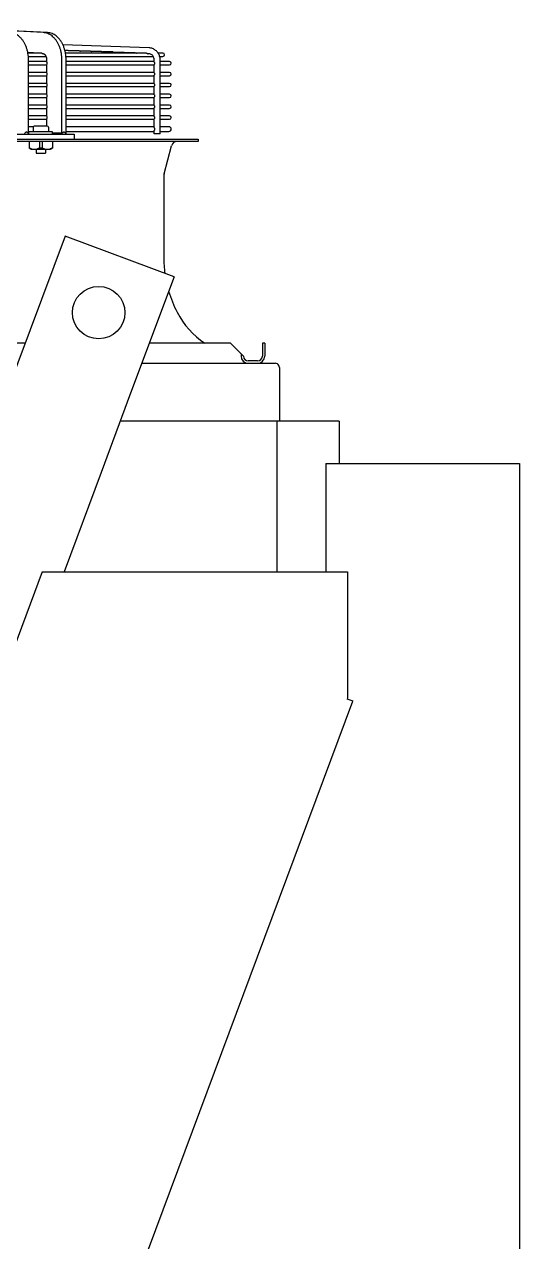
# Model space of a CAD drawing. Header units: millimetres. Extents: x 16200 to 32328, y 19251 to 29476.
# Drawn here: x 16848.16 to 16864.69, y 19567.24 to 19607.85 of the extents above; entities that cross this region are included whole.
import ezdxf

# ---------------------------------------------------------------- set-up
doc = ezdxf.new("R2010")
doc.units = ezdxf.units.MM
doc.header["$LTSCALE"] = 5
doc.layers.add('UNIT', color=6, linetype='Continuous')

msp = doc.modelspace()

# ---------------------------------------------------------------- linework, layer by layer
at = {"layer": 'UNIT'}
for p, q in [((16848.7983, 19607.5739), (16843.2235, 19607.8485)), ((16848.9375, 19607.5739), (16843.3626, 19607.8485)), ((16852.3256, 19607.0623), (16849.4504, 19607.1663)), ((16848.4599, 19606.9004), (16848.2816, 19606.9004)), ((16848.7342, 19606.8869), (16848.284, 19606.8869)), ((16848.2983, 19606.7767), (16848.8926, 19606.7767)), ((16848.3029, 19604.1995), (16848.3029, 19606.6689)), ((16848.7808, 19606.8657), (16848.7645, 19606.8665)), ((16848.9153, 19606.5921), (16848.9153, 19606.6689)), ((16849.4164, 19604.1961), (16849.4164, 19606.6689)), ((16849.6205, 19606.9814), (16849.5163, 19606.9814)), ((16852.2399, 19606.8869), (16849.5368, 19606.8869)), ((16849.5511, 19606.7767), (16852.4683, 19606.7767)), ((16849.5556, 19604.1995), (16849.5556, 19606.6689)), ((16849.9947, 19606.9679), (16849.6613, 19606.9679)), ((16850.3689, 19606.9544), (16850.0355, 19606.9544)), ((16850.7431, 19606.9409), (16850.4097, 19606.9409)), ((16851.1173, 19606.9274), (16850.7838, 19606.9274)), ((16851.4915, 19606.9139), (16851.158, 19606.9139)), ((16851.8657, 19606.9004), (16851.5322, 19606.9004)), ((16852.3185, 19606.8656), (16852.2962, 19606.8664)), ((16852.4989, 19606.589), (16852.4989, 19606.6689)), ((16852.79, 19606.8869), (16852.6315, 19606.8869)), ((16852.681, 19606.7767), (16852.79, 19606.7767)), ((16852.6957, 19604.1995), (16852.6957, 19606.6689)), ((16848.9153, 19606.605), (16848.3029, 19606.605)), ((16848.3029, 19606.4948), (16848.9153, 19606.4948)), ((16848.9153, 19606.2299), (16848.9153, 19606.5077)), ((16852.4989, 19606.605), (16849.5556, 19606.605)), ((16849.5556, 19606.4948), (16852.4989, 19606.4948)), ((16852.4989, 19606.2268), (16852.4989, 19606.5107)), ((16853.0105, 19606.605), (16852.6957, 19606.605)), ((16852.6957, 19606.4948), (16853.0105, 19606.4948)), ((16848.9153, 19606.2428), (16848.3029, 19606.2428)), ((16848.3029, 19606.1326), (16848.9153, 19606.1326)), ((16848.9153, 19605.8806), (16848.3029, 19605.8806)), ((16848.9153, 19605.8677), (16848.9153, 19606.1455)), ((16852.4989, 19606.2428), (16849.5556, 19606.2428)), ((16849.5556, 19606.1326), (16852.4989, 19606.1326)), ((16852.4989, 19605.8806), (16849.5556, 19605.8806)), ((16852.4989, 19605.8646), (16852.4989, 19606.1485)), ((16853.0105, 19606.2428), (16852.6957, 19606.2428)), ((16852.6957, 19606.1326), (16853.0105, 19606.1326)), ((16853.0105, 19605.8806), (16852.6957, 19605.8806)), ((16848.3029, 19605.7704), (16848.9153, 19605.7704)), ((16848.9153, 19605.5184), (16848.3029, 19605.5184)), ((16848.9153, 19605.5055), (16848.9153, 19605.7832)), ((16849.5556, 19605.7704), (16852.4989, 19605.7704)), ((16852.4989, 19605.5184), (16849.5556, 19605.5184)), ((16852.4989, 19605.5024), (16852.4989, 19605.7863)), ((16852.6957, 19605.7704), (16853.0105, 19605.7704)), ((16853.0105, 19605.5184), (16852.6957, 19605.5184)), ((16848.3029, 19605.4081), (16848.9153, 19605.4081)), ((16848.9153, 19605.1562), (16848.3029, 19605.1562)), ((16848.3029, 19605.0459), (16848.9153, 19605.0459)), ((16848.9153, 19605.1433), (16848.9153, 19605.421)), ((16848.9153, 19604.7811), (16848.9153, 19605.0588)), ((16849.5556, 19605.4081), (16852.4989, 19605.4081)), ((16852.4989, 19605.1562), (16849.5556, 19605.1562)), ((16849.5556, 19605.0459), (16852.4989, 19605.0459)), ((16852.4989, 19605.1402), (16852.4989, 19605.4241)), ((16852.4989, 19604.778), (16852.4989, 19605.0619)), ((16852.6957, 19605.4081), (16853.0105, 19605.4081)), ((16853.0105, 19605.1562), (16852.6957, 19605.1562)), ((16852.6957, 19605.0459), (16853.0105, 19605.0459)), ((16848.9153, 19604.794), (16848.3029, 19604.794)), ((16848.3029, 19604.6837), (16848.9153, 19604.6837)), ((16848.9153, 19604.4554), (16848.9153, 19604.6966)), ((16852.4989, 19604.794), (16849.5556, 19604.794)), ((16849.5556, 19604.6837), (16852.4989, 19604.6837)), ((16852.4989, 19604.4023), (16852.4989, 19604.6997)), ((16853.0105, 19604.794), (16852.6957, 19604.794)), ((16852.6957, 19604.6837), (16853.0105, 19604.6837)), ((16848.4593, 19604.4318), (16848.3029, 19604.4318)), ((16848.3029, 19604.2782), (16848.456, 19604.2782)), ((16849.1056, 19604.2585), (16848.3182, 19604.2585)), ((16848.3182, 19604.1842), (16848.3182, 19604.2585)), ((16848.456, 19604.416), (16848.456, 19604.2585)), ((16848.9285, 19604.4554), (16848.4954, 19604.4554)), ((16848.9678, 19604.416), (16848.9678, 19604.2585)), ((16849.1056, 19604.1798), (16849.1056, 19604.2585)), ((16852.4989, 19604.4318), (16849.5556, 19604.4318)), ((16849.5556, 19604.2782), (16852.4989, 19604.2782)), ((16852.4989, 19604.1995), (16852.4989, 19604.3077)), ((16852.9888, 19604.4318), (16852.6957, 19604.4318)), ((16852.6957, 19604.2782), (16852.9888, 19604.2782)), ((16820.2191, 19604.0223), (16853.9593, 19604.0223)), ((16853.9593, 19603.9436), (16820.2191, 19603.9436)), ((16847.5984, 19604.1798), (16849.8255, 19604.1798)), ((16848.3222, 19603.9436), (16848.3222, 19603.7214)), ((16848.6702, 19603.9436), (16848.6702, 19603.7214)), ((16848.7537, 19603.9436), (16848.7537, 19603.7214)), ((16849.1017, 19603.9436), (16849.1017, 19603.7214)), ((16849.3747, 19604.2126), (16849.1056, 19604.2126)), ((16849.8255, 19604.1798), (16849.8255, 19604.0223)), ((16852.6957, 19604.1995), (16852.4989, 19604.1995)), ((16853.9593, 19604.0223), (16853.9593, 19603.9436)), ((16848.3852, 19603.6837), (16848.3222, 19603.7201)), ((16848.3852, 19603.6837), (16849.0387, 19603.6837)), ((16848.5545, 19603.6837), (16848.5545, 19603.5499)), ((16848.5545, 19603.5499), (16848.8694, 19603.5499)), ((16848.8694, 19603.6837), (16848.8694, 19603.5499)), ((16849.0387, 19603.6837), (16849.1017, 19603.7201)), ((16852.8242, 19602.8558), (16853.0753, 19603.7974)), ((16852.8176, 19602.8051), (16852.8176, 19600.0641)), ((16849.5272, 19600.782), (16847.5738, 19595.5434)), ((16853.158, 19599.4282), (16849.5272, 19600.782)), ((16853.158, 19599.4282), (16851.7094, 19595.5434)), ((16848.1957, 19597.2113), (16819.5989, 19597.2113)), ((16855.042, 19597.2113), (16852.3313, 19597.2113)), ((16855.042, 19597.2113), (16855.4751, 19596.7782)), ((16856.1837, 19597.2113), (16856.105, 19597.2113)), ((16856.105, 19597.2113), (16856.105, 19596.7782)), ((16856.1837, 19597.2113), (16856.1837, 19596.7782)), ((16852.0818, 19596.542), (16856.5331, 19596.542)), ((16855.3963, 19596.857), (16855.3963, 19596.7782)), ((16855.9475, 19596.6207), (16855.6325, 19596.6207)), ((16856.6729, 19596.4022), (16856.6729, 19594.6129)), ((16851.7094, 19595.5434), (16850.7246, 19592.9024)), ((16858.673, 19594.6129), (16851.3624, 19594.6129)), ((16856.5948, 19589.5839), (16856.5948, 19594.6129)), ((16858.673, 19594.6129), (16858.673, 19593.1954)), ((16850.7246, 19592.9024), (16849.4871, 19589.5837)), ((16858.2226, 19593.1954), (16858.2226, 19589.5839)), ((16858.2226, 19593.1954), (16864.6913, 19593.1954)), ((16864.6913, 19593.1954), (16864.6913, 19518.8224)), ((16848.7605, 19589.5837), (16823.0599, 19520.6559)), ((16848.7605, 19589.5837), (16858.9505, 19589.5839)), ((16858.9505, 19589.5839), (16858.9506, 19585.3743)), ((16834.6638, 19519.6655), (16859.1255, 19585.2707)), ((16858.9506, 19585.3743), (16858.938, 19585.3406)), ((16858.938, 19585.3406), (16858.9391, 19585.3402)), ((16859.1381, 19585.266), (16858.9391, 19585.3402))]:
    msp.add_line(p, q, dxfattribs=at)
msp.add_circle((16850.6438, 19598.2311), 0.875, dxfattribs=at)
for centre, radius, start, end in [((16852.79, 19606.8318), 0.0551, 270, 90), ((16853.0105, 19606.5499), 0.0551, 270, 90), ((16853.0105, 19606.1877), 0.0551, 270, 90), ((16853.0105, 19605.8255), 0.0551, 270, 90), ((16853.0105, 19605.4633), 0.0551, 270, 90), ((16853.0105, 19605.1011), 0.0551, 270, 90), ((16853.0105, 19604.7389), 0.0551, 270, 90), ((16848.4954, 19604.416), 0.0394, 90, 180), ((16848.9285, 19604.416), 0.0394, 0, 90), ((16852.9888, 19604.355), 0.0768, 270, 90), ((16853.2655, 19603.7467), 0.1969, 90, 165.06858), ((16853.0144, 19602.8051), 0.1969, 165.06858, 180), ((16856.7546, 19600.0641), 3.937, 180, 187.61931), ((16856.7546, 19600.0641), 3.937, 196.4656, 207.50184), ((16855.7768, 19599.5551), 2.8346, 207.50184, 235.77552), ((16855.6325, 19596.7782), 0.2362, 180, 270), ((16855.6325, 19596.7782), 0.1575, 180, 270), ((16855.9475, 19596.7782), 0.1575, 270, 0), ((16855.9475, 19596.7782), 0.2362, 270, 0)]:
    msp.add_arc(centre, radius, start, end, dxfattribs=at)
for centre, ratio, start_param, end_param in [((16848.4599, 19606.8453), 0.7080429, 2.4266911, 3.1416001), ((16848.7342, 19606.8318), 0.7079972, 2.2505647, 3.1415995), ((16848.8903, 19606.5499), 0.7079678, 1.5708033, 2.4433758), ((16848.8903, 19606.5499), 0.7079678, 0.6982169, 1.5707894), ((16848.8903, 19606.1877), 0.7079678, 1.5708033, 2.4433758), ((16848.8903, 19606.1877), 0.7079678, 0.6982169, 1.5707894), ((16848.8903, 19605.8255), 0.7079678, 1.5708033, 2.4433758), ((16848.8903, 19605.8255), 0.7079678, 0.6982169, 1.5707894), ((16848.8903, 19605.4633), 0.7079678, 1.5708033, 2.4433758), ((16848.8903, 19605.4633), 0.7079678, 0.6982169, 1.5707894), ((16848.8903, 19605.1011), 0.7079678, 1.5708033, 2.4433758), ((16848.8903, 19605.1011), 0.7079678, 0.6982169, 1.5707894), ((16848.8903, 19604.7389), 0.7079678, 1.5708033, 2.4433758), ((16848.8903, 19604.7389), 0.7079678, 0.6982169, 1.5707894)]:
    msp.add_ellipse(centre, major_axis=(0, -0.0551), ratio=ratio, start_param=start_param, end_param=end_param, dxfattribs=at)
for points, knots in [([(16848.3029, 19606.6689), (16848.3029, 19606.7044), (16848.3014, 19606.7403), (16848.2984, 19606.7757), (16848.2954, 19606.8112), (16848.291, 19606.8461), (16848.2851, 19606.8808), (16848.2792, 19606.9154), (16848.2718, 19606.9498), (16848.263, 19606.9833), (16848.2543, 19607.0167), (16848.2442, 19607.0493), (16848.2327, 19607.081), (16848.2212, 19607.1128), (16848.2083, 19607.1438), (16848.1943, 19607.1734), (16848.1802, 19607.203), (16848.165, 19607.2313), (16848.1486, 19607.2583), (16848.1322, 19607.2854), (16848.1145, 19607.3112), (16848.0959, 19607.3354), (16848.0774, 19607.3595), (16848.0579, 19607.382), (16848.0375, 19607.4029), (16848.017, 19607.4237), (16847.9956, 19607.443), (16847.9736, 19607.4603), (16847.9515, 19607.4777), (16847.9289, 19607.4931), (16847.9055, 19607.5066), (16847.8822, 19607.5201), (16847.8582, 19607.5318), (16847.8339, 19607.5413), (16847.8096, 19607.5509), (16847.7851, 19607.5583), (16847.7601, 19607.5638), (16847.7352, 19607.5692), (16847.7099, 19607.5726), (16847.6847, 19607.5738)], [0, 0, 0, 0, 0.076921, 0.076921, 0.076921, 0.1538421, 0.1538421, 0.1538421, 0.2307631, 0.2307631, 0.2307631, 0.3076842, 0.3076842, 0.3076842, 0.3846052, 0.3846052, 0.3846052, 0.4615263, 0.4615263, 0.4615263, 0.5384473, 0.5384473, 0.5384473, 0.6153684, 0.6153684, 0.6153684, 0.6922894, 0.6922894, 0.6922894, 0.7692105, 0.7692105, 0.7692105, 0.8461315, 0.8461315, 0.8461315, 0.9230526, 0.9230526, 0.9230526, 1, 1, 1, 1]), ([(16849.4164, 19606.6689), (16849.4164, 19606.7044), (16849.4149, 19606.7403), (16849.412, 19606.7757), (16849.409, 19606.8112), (16849.4046, 19606.8461), (16849.3987, 19606.8808), (16849.3927, 19606.9154), (16849.3853, 19606.9498), (16849.3766, 19606.9833), (16849.3678, 19607.0167), (16849.3577, 19607.0493), (16849.3462, 19607.081), (16849.3348, 19607.1128), (16849.3219, 19607.1438), (16849.3078, 19607.1734), (16849.2938, 19607.203), (16849.2786, 19607.2313), (16849.2621, 19607.2583), (16849.2457, 19607.2854), (16849.2281, 19607.3112), (16849.2095, 19607.3354), (16849.1909, 19607.3595), (16849.1715, 19607.382), (16849.151, 19607.4029), (16849.1306, 19607.4237), (16849.1091, 19607.443), (16849.0871, 19607.4603), (16849.0651, 19607.4777), (16849.0424, 19607.4931), (16849.0191, 19607.5066), (16848.9958, 19607.5201), (16848.9717, 19607.5318), (16848.9474, 19607.5413), (16848.9231, 19607.5509), (16848.8986, 19607.5583), (16848.8737, 19607.5638), (16848.8487, 19607.5692), (16848.8234, 19607.5726), (16848.7983, 19607.5738)], [0, 0, 0, 0, 0.076921, 0.076921, 0.076921, 0.1538421, 0.1538421, 0.1538421, 0.2307631, 0.2307631, 0.2307631, 0.3076842, 0.3076842, 0.3076842, 0.3846052, 0.3846052, 0.3846052, 0.4615263, 0.4615263, 0.4615263, 0.5384473, 0.5384473, 0.5384473, 0.6153684, 0.6153684, 0.6153684, 0.6922894, 0.6922894, 0.6922894, 0.7692105, 0.7692105, 0.7692105, 0.8461315, 0.8461315, 0.8461315, 0.9230526, 0.9230526, 0.9230526, 1, 1, 1, 1]), ([(16849.5556, 19606.6689), (16849.5556, 19606.7044), (16849.5541, 19606.7403), (16849.5512, 19606.7757), (16849.5482, 19606.8112), (16849.5438, 19606.8461), (16849.5378, 19606.8808), (16849.5319, 19606.9154), (16849.5245, 19606.9498), (16849.5158, 19606.9833), (16849.507, 19607.0167), (16849.4969, 19607.0493), (16849.4854, 19607.081), (16849.4739, 19607.1128), (16849.4611, 19607.1438), (16849.447, 19607.1734), (16849.433, 19607.203), (16849.4178, 19607.2313), (16849.4013, 19607.2583), (16849.3849, 19607.2854), (16849.3673, 19607.3112), (16849.3487, 19607.3354), (16849.3301, 19607.3595), (16849.3107, 19607.382), (16849.2902, 19607.4029), (16849.2698, 19607.4237), (16849.2483, 19607.443), (16849.2263, 19607.4603), (16849.2043, 19607.4777), (16849.1816, 19607.4931), (16849.1583, 19607.5066), (16849.1349, 19607.5201), (16849.1109, 19607.5318), (16849.0866, 19607.5413), (16849.0623, 19607.5509), (16849.0378, 19607.5583), (16849.0129, 19607.5638), (16848.9879, 19607.5692), (16848.9626, 19607.5726), (16848.9375, 19607.5738)], [0, 0, 0, 0, 0.076921, 0.076921, 0.076921, 0.1538421, 0.1538421, 0.1538421, 0.2307631, 0.2307631, 0.2307631, 0.3076842, 0.3076842, 0.3076842, 0.3846052, 0.3846052, 0.3846052, 0.4615263, 0.4615263, 0.4615263, 0.5384473, 0.5384473, 0.5384473, 0.6153684, 0.6153684, 0.6153684, 0.6922894, 0.6922894, 0.6922894, 0.7692105, 0.7692105, 0.7692105, 0.8461315, 0.8461315, 0.8461315, 0.9230526, 0.9230526, 0.9230526, 1, 1, 1, 1]), ([(16848.9153, 19606.6689), (16848.9153, 19606.6766), (16848.915, 19606.6844), (16848.9144, 19606.692), (16848.9137, 19606.6997), (16848.9128, 19606.7074), (16848.9115, 19606.7149), (16848.9102, 19606.7224), (16848.9086, 19606.7299), (16848.9067, 19606.7371), (16848.9048, 19606.7444), (16848.9026, 19606.7515), (16848.9001, 19606.7584), (16848.8976, 19606.7653), (16848.8948, 19606.772), (16848.8918, 19606.7784), (16848.8887, 19606.7849), (16848.8854, 19606.7911), (16848.8818, 19606.797), (16848.8782, 19606.8028), (16848.8744, 19606.8084), (16848.8704, 19606.8137), (16848.8663, 19606.8189), (16848.8621, 19606.8238), (16848.8576, 19606.8284), (16848.8532, 19606.8329), (16848.8485, 19606.8371), (16848.8437, 19606.8409), (16848.839, 19606.8446), (16848.834, 19606.848), (16848.8289, 19606.851), (16848.8238, 19606.8539), (16848.8186, 19606.8564), (16848.8133, 19606.8585), (16848.808, 19606.8606), (16848.8027, 19606.8622), (16848.7972, 19606.8634), (16848.7918, 19606.8646), (16848.7863, 19606.8653), (16848.7808, 19606.8656)], [0, 0, 0, 0, 0.076921, 0.076921, 0.076921, 0.153842, 0.153842, 0.153842, 0.230763, 0.230763, 0.230763, 0.307684, 0.307684, 0.307684, 0.384605, 0.384605, 0.384605, 0.461526, 0.461526, 0.461526, 0.538447, 0.538447, 0.538447, 0.615368, 0.615368, 0.615368, 0.692289, 0.692289, 0.692289, 0.7692101, 0.7692101, 0.7692101, 0.8461311, 0.8461311, 0.8461311, 0.9230521, 0.9230521, 0.9230521, 1, 1, 1, 1]), ([(16849.6205, 19606.9814), (16849.6206, 19606.9814), (16849.6208, 19606.9814), (16849.6209, 19606.9814), (16849.6219, 19606.9814), (16849.6228, 19606.9814), (16849.6238, 19606.9813), (16849.6248, 19606.9812), (16849.6258, 19606.9811), (16849.6268, 19606.981), (16849.6277, 19606.9809), (16849.6287, 19606.9808), (16849.6297, 19606.9806), (16849.6307, 19606.9804), (16849.6317, 19606.9802), (16849.6327, 19606.98), (16849.6337, 19606.9798), (16849.6348, 19606.9795), (16849.6358, 19606.9793), (16849.6368, 19606.979), (16849.6378, 19606.9787), (16849.6388, 19606.9784), (16849.6398, 19606.9781), (16849.6408, 19606.9777), (16849.6418, 19606.9774), (16849.6428, 19606.977), (16849.6438, 19606.9766), (16849.6448, 19606.9762), (16849.6458, 19606.9758), (16849.6468, 19606.9754), (16849.6478, 19606.975), (16849.6487, 19606.9745), (16849.6497, 19606.9741), (16849.6507, 19606.9736), (16849.6517, 19606.9731), (16849.6526, 19606.9726), (16849.6536, 19606.9721), (16849.6545, 19606.9716), (16849.6555, 19606.9711), (16849.6564, 19606.9706), (16849.6574, 19606.9701), (16849.6583, 19606.9696), (16849.6592, 19606.9691), (16849.6599, 19606.9687), (16849.6606, 19606.9683), (16849.6613, 19606.9679)], [0.48439597, 0.48439597, 0.48439597, 0.48439597, 0.48780488, 0.48780488, 0.48780488, 0.51219512, 0.51219512, 0.51219512, 0.53658537, 0.53658537, 0.53658537, 0.56097561, 0.56097561, 0.56097561, 0.58536585, 0.58536585, 0.58536585, 0.6097561, 0.6097561, 0.6097561, 0.63414634, 0.63414634, 0.63414634, 0.65853659, 0.65853659, 0.65853659, 0.68292683, 0.68292683, 0.68292683, 0.70731707, 0.70731707, 0.70731707, 0.73170732, 0.73170732, 0.73170732, 0.75609756, 0.75609756, 0.75609756, 0.7804878, 0.7804878, 0.7804878, 0.80487805, 0.80487805, 0.80487805, 0.82380204, 0.82380204, 0.82380204, 0.82380204]), ([(16849.9947, 19606.9679), (16849.9948, 19606.9679), (16849.995, 19606.9679), (16849.9951, 19606.9679), (16849.9961, 19606.9679), (16849.997, 19606.9679), (16849.998, 19606.9678), (16849.999, 19606.9677), (16850, 19606.9677), (16850.001, 19606.9675), (16850.0019, 19606.9674), (16850.0029, 19606.9673), (16850.0039, 19606.9671), (16850.0049, 19606.9669), (16850.0059, 19606.9667), (16850.0069, 19606.9665), (16850.008, 19606.9663), (16850.009, 19606.966), (16850.01, 19606.9658), (16850.011, 19606.9655), (16850.012, 19606.9652), (16850.013, 19606.9649), (16850.014, 19606.9646), (16850.015, 19606.9642), (16850.016, 19606.9639), (16850.017, 19606.9635), (16850.018, 19606.9631), (16850.019, 19606.9627), (16850.02, 19606.9623), (16850.021, 19606.9619), (16850.022, 19606.9614), (16850.023, 19606.961), (16850.0239, 19606.9605), (16850.0249, 19606.9601), (16850.0259, 19606.9596), (16850.0268, 19606.9591), (16850.0278, 19606.9586), (16850.0288, 19606.9581), (16850.0297, 19606.9576), (16850.0306, 19606.9571), (16850.0316, 19606.9566), (16850.0325, 19606.9561), (16850.0334, 19606.9556), (16850.0341, 19606.9552), (16850.0348, 19606.9548), (16850.0355, 19606.9544)], [0.48440995, 0.48440995, 0.48440995, 0.48440995, 0.48780488, 0.48780488, 0.48780488, 0.51219512, 0.51219512, 0.51219512, 0.53658537, 0.53658537, 0.53658537, 0.56097561, 0.56097561, 0.56097561, 0.58536585, 0.58536585, 0.58536585, 0.6097561, 0.6097561, 0.6097561, 0.63414634, 0.63414634, 0.63414634, 0.65853659, 0.65853659, 0.65853659, 0.68292683, 0.68292683, 0.68292683, 0.70731707, 0.70731707, 0.70731707, 0.73170732, 0.73170732, 0.73170732, 0.75609756, 0.75609756, 0.75609756, 0.7804878, 0.7804878, 0.7804878, 0.80487805, 0.80487805, 0.80487805, 0.82345363, 0.82345363, 0.82345363, 0.82345363]), ([(16850.3689, 19606.9544), (16850.369, 19606.9544), (16850.3692, 19606.9544), (16850.3693, 19606.9544), (16850.3703, 19606.9544), (16850.3712, 19606.9544), (16850.3722, 19606.9543), (16850.3732, 19606.9542), (16850.3742, 19606.9542), (16850.3752, 19606.954), (16850.3761, 19606.9539), (16850.3771, 19606.9538), (16850.3781, 19606.9536), (16850.3791, 19606.9534), (16850.3801, 19606.9532), (16850.3811, 19606.953), (16850.3822, 19606.9528), (16850.3832, 19606.9526), (16850.3842, 19606.9523), (16850.3852, 19606.952), (16850.3862, 19606.9517), (16850.3872, 19606.9514), (16850.3882, 19606.9511), (16850.3892, 19606.9507), (16850.3902, 19606.9504), (16850.3912, 19606.95), (16850.3922, 19606.9496), (16850.3932, 19606.9492), (16850.3942, 19606.9488), (16850.3952, 19606.9484), (16850.3962, 19606.9479), (16850.3972, 19606.9475), (16850.3981, 19606.947), (16850.3991, 19606.9466), (16850.4001, 19606.9461), (16850.4011, 19606.9456), (16850.402, 19606.9451), (16850.403, 19606.9446), (16850.4039, 19606.9441), (16850.4049, 19606.9436), (16850.4058, 19606.9431), (16850.4067, 19606.9426), (16850.4076, 19606.9421), (16850.4083, 19606.9417), (16850.409, 19606.9413), (16850.4097, 19606.9409)], [0.48442393, 0.48442393, 0.48442393, 0.48442393, 0.48780488, 0.48780488, 0.48780488, 0.51219512, 0.51219512, 0.51219512, 0.53658537, 0.53658537, 0.53658537, 0.56097561, 0.56097561, 0.56097561, 0.58536585, 0.58536585, 0.58536585, 0.6097561, 0.6097561, 0.6097561, 0.63414634, 0.63414634, 0.63414634, 0.65853659, 0.65853659, 0.65853659, 0.68292683, 0.68292683, 0.68292683, 0.70731707, 0.70731707, 0.70731707, 0.73170732, 0.73170732, 0.73170732, 0.75609756, 0.75609756, 0.75609756, 0.7804878, 0.7804878, 0.7804878, 0.80487805, 0.80487805, 0.80487805, 0.82310602, 0.82310602, 0.82310602, 0.82310602]), ([(16850.7431, 19606.9409), (16850.7432, 19606.9409), (16850.7434, 19606.9409), (16850.7435, 19606.9409), (16850.7444, 19606.9409), (16850.7454, 19606.9409), (16850.7464, 19606.9408), (16850.7474, 19606.9407), (16850.7484, 19606.9407), (16850.7493, 19606.9405), (16850.7503, 19606.9404), (16850.7513, 19606.9403), (16850.7523, 19606.9401), (16850.7533, 19606.9399), (16850.7543, 19606.9397), (16850.7554, 19606.9395), (16850.7564, 19606.9393), (16850.7574, 19606.9391), (16850.7584, 19606.9388), (16850.7594, 19606.9385), (16850.7604, 19606.9382), (16850.7614, 19606.9379), (16850.7624, 19606.9376), (16850.7634, 19606.9372), (16850.7644, 19606.9369), (16850.7654, 19606.9365), (16850.7664, 19606.9361), (16850.7674, 19606.9357), (16850.7684, 19606.9353), (16850.7694, 19606.9349), (16850.7704, 19606.9344), (16850.7714, 19606.934), (16850.7724, 19606.9335), (16850.7733, 19606.9331), (16850.7743, 19606.9326), (16850.7753, 19606.9321), (16850.7762, 19606.9316), (16850.7772, 19606.9311), (16850.7781, 19606.9306), (16850.7791, 19606.9301), (16850.78, 19606.9296), (16850.7809, 19606.9291), (16850.7819, 19606.9286), (16850.7825, 19606.9282), (16850.7832, 19606.9278), (16850.7838, 19606.9274)], [0.48443789, 0.48443789, 0.48443789, 0.48443789, 0.48780488, 0.48780488, 0.48780488, 0.51219512, 0.51219512, 0.51219512, 0.53658537, 0.53658537, 0.53658537, 0.56097561, 0.56097561, 0.56097561, 0.58536585, 0.58536585, 0.58536585, 0.6097561, 0.6097561, 0.6097561, 0.63414634, 0.63414634, 0.63414634, 0.65853659, 0.65853659, 0.65853659, 0.68292683, 0.68292683, 0.68292683, 0.70731707, 0.70731707, 0.70731707, 0.73170732, 0.73170732, 0.73170732, 0.75609756, 0.75609756, 0.75609756, 0.7804878, 0.7804878, 0.7804878, 0.80487805, 0.80487805, 0.80487805, 0.82275922, 0.82275922, 0.82275922, 0.82275922]), ([(16851.1173, 19606.9274), (16851.1174, 19606.9274), (16851.1175, 19606.9274), (16851.1177, 19606.9274), (16851.1186, 19606.9274), (16851.1196, 19606.9274), (16851.1206, 19606.9273), (16851.1216, 19606.9273), (16851.1226, 19606.9272), (16851.1235, 19606.927), (16851.1245, 19606.9269), (16851.1255, 19606.9268), (16851.1265, 19606.9266), (16851.1275, 19606.9264), (16851.1285, 19606.9262), (16851.1296, 19606.926), (16851.1306, 19606.9258), (16851.1316, 19606.9256), (16851.1326, 19606.9253), (16851.1336, 19606.925), (16851.1346, 19606.9247), (16851.1356, 19606.9244), (16851.1366, 19606.9241), (16851.1376, 19606.9237), (16851.1386, 19606.9234), (16851.1396, 19606.923), (16851.1406, 19606.9226), (16851.1416, 19606.9222), (16851.1426, 19606.9218), (16851.1436, 19606.9214), (16851.1446, 19606.9209), (16851.1456, 19606.9205), (16851.1466, 19606.92), (16851.1475, 19606.9196), (16851.1485, 19606.9191), (16851.1495, 19606.9186), (16851.1504, 19606.9181), (16851.1514, 19606.9176), (16851.1523, 19606.9171), (16851.1533, 19606.9166), (16851.1542, 19606.9161), (16851.1552, 19606.9156), (16851.1561, 19606.915), (16851.1567, 19606.9147), (16851.1574, 19606.9143), (16851.158, 19606.9139)], [0.48445184, 0.48445184, 0.48445184, 0.48445184, 0.48780488, 0.48780488, 0.48780488, 0.51219512, 0.51219512, 0.51219512, 0.53658537, 0.53658537, 0.53658537, 0.56097561, 0.56097561, 0.56097561, 0.58536585, 0.58536585, 0.58536585, 0.6097561, 0.6097561, 0.6097561, 0.63414634, 0.63414634, 0.63414634, 0.65853659, 0.65853659, 0.65853659, 0.68292683, 0.68292683, 0.68292683, 0.70731707, 0.70731707, 0.70731707, 0.73170732, 0.73170732, 0.73170732, 0.75609756, 0.75609756, 0.75609756, 0.7804878, 0.7804878, 0.7804878, 0.80487805, 0.80487805, 0.80487805, 0.82241329, 0.82241329, 0.82241329, 0.82241329]), ([(16851.4915, 19606.9139), (16851.4916, 19606.9139), (16851.4917, 19606.9139), (16851.4919, 19606.9139), (16851.4928, 19606.9139), (16851.4938, 19606.9139), (16851.4948, 19606.9138), (16851.4958, 19606.9138), (16851.4967, 19606.9137), (16851.4977, 19606.9136), (16851.4987, 19606.9134), (16851.4997, 19606.9133), (16851.5007, 19606.9131), (16851.5017, 19606.9129), (16851.5027, 19606.9128), (16851.5038, 19606.9125), (16851.5048, 19606.9123), (16851.5058, 19606.9121), (16851.5068, 19606.9118), (16851.5078, 19606.9115), (16851.5088, 19606.9112), (16851.5098, 19606.9109), (16851.5108, 19606.9106), (16851.5118, 19606.9102), (16851.5128, 19606.9099), (16851.5138, 19606.9095), (16851.5148, 19606.9091), (16851.5158, 19606.9087), (16851.5168, 19606.9083), (16851.5178, 19606.9079), (16851.5188, 19606.9074), (16851.5198, 19606.907), (16851.5208, 19606.9065), (16851.5218, 19606.906), (16851.5227, 19606.9056), (16851.5237, 19606.9051), (16851.5247, 19606.9046), (16851.5256, 19606.9041), (16851.5266, 19606.9036), (16851.5275, 19606.9031), (16851.5284, 19606.9026), (16851.5294, 19606.902), (16851.5303, 19606.9015), (16851.5309, 19606.9012), (16851.5316, 19606.9008), (16851.5322, 19606.9004)], [0.48446578, 0.48446578, 0.48446578, 0.48446578, 0.48780488, 0.48780488, 0.48780488, 0.51219512, 0.51219512, 0.51219512, 0.53658537, 0.53658537, 0.53658537, 0.56097561, 0.56097561, 0.56097561, 0.58536585, 0.58536585, 0.58536585, 0.6097561, 0.6097561, 0.6097561, 0.63414634, 0.63414634, 0.63414634, 0.65853659, 0.65853659, 0.65853659, 0.68292683, 0.68292683, 0.68292683, 0.70731707, 0.70731707, 0.70731707, 0.73170732, 0.73170732, 0.73170732, 0.75609756, 0.75609756, 0.75609756, 0.7804878, 0.7804878, 0.7804878, 0.80487805, 0.80487805, 0.80487805, 0.82206823, 0.82206823, 0.82206823, 0.82206823]), ([(16851.8657, 19606.9004), (16851.8658, 19606.9004), (16851.8659, 19606.9004), (16851.8661, 19606.9004), (16851.867, 19606.9004), (16851.868, 19606.9004), (16851.869, 19606.9003), (16851.87, 19606.9003), (16851.8709, 19606.9002), (16851.8719, 19606.9001), (16851.8729, 19606.8999), (16851.8739, 19606.8998), (16851.8749, 19606.8996), (16851.8759, 19606.8995), (16851.8769, 19606.8993), (16851.878, 19606.899), (16851.879, 19606.8988), (16851.88, 19606.8986), (16851.881, 19606.8983), (16851.882, 19606.898), (16851.883, 19606.8977), (16851.884, 19606.8974), (16851.885, 19606.8971), (16851.886, 19606.8967), (16851.887, 19606.8964), (16851.888, 19606.896), (16851.889, 19606.8956), (16851.89, 19606.8952), (16851.891, 19606.8948), (16851.892, 19606.8944), (16851.893, 19606.8939), (16851.894, 19606.8935), (16851.895, 19606.893), (16851.896, 19606.8925), (16851.8969, 19606.8921), (16851.8979, 19606.8916), (16851.8989, 19606.8911), (16851.8998, 19606.8906), (16851.9008, 19606.8901), (16851.9017, 19606.8896), (16851.9027, 19606.889), (16851.9036, 19606.8885), (16851.9045, 19606.888), (16851.9051, 19606.8876), (16851.9058, 19606.8873), (16851.9064, 19606.8869)], [0.48447969, 0.48447969, 0.48447969, 0.48447969, 0.48780488, 0.48780488, 0.48780488, 0.51219512, 0.51219512, 0.51219512, 0.53658537, 0.53658537, 0.53658537, 0.56097561, 0.56097561, 0.56097561, 0.58536585, 0.58536585, 0.58536585, 0.6097561, 0.6097561, 0.6097561, 0.63414634, 0.63414634, 0.63414634, 0.65853659, 0.65853659, 0.65853659, 0.68292683, 0.68292683, 0.68292683, 0.70731707, 0.70731707, 0.70731707, 0.73170732, 0.73170732, 0.73170732, 0.75609756, 0.75609756, 0.75609756, 0.7804878, 0.7804878, 0.7804878, 0.80487805, 0.80487805, 0.80487805, 0.82172407, 0.82172407, 0.82172407, 0.82172407]), ([(16852.2399, 19606.8869), (16852.24, 19606.8869), (16852.2401, 19606.8869), (16852.2402, 19606.8869), (16852.2412, 19606.8869), (16852.2422, 19606.8869), (16852.2432, 19606.8868), (16852.2442, 19606.8868), (16852.2451, 19606.8867), (16852.2461, 19606.8866), (16852.2471, 19606.8864), (16852.2481, 19606.8863), (16852.2491, 19606.8861), (16852.2501, 19606.886), (16852.2511, 19606.8858), (16852.2522, 19606.8855), (16852.2532, 19606.8853), (16852.2542, 19606.8851), (16852.2552, 19606.8848), (16852.2562, 19606.8845), (16852.2572, 19606.8842), (16852.2582, 19606.8839), (16852.2592, 19606.8836), (16852.2602, 19606.8832), (16852.2612, 19606.8829), (16852.2623, 19606.8825), (16852.2633, 19606.8821), (16852.2643, 19606.8817), (16852.2653, 19606.8813), (16852.2662, 19606.8809), (16852.2672, 19606.8804), (16852.2682, 19606.88), (16852.2692, 19606.8795), (16852.2702, 19606.879), (16852.2712, 19606.8786), (16852.2721, 19606.8781), (16852.2731, 19606.8776), (16852.274, 19606.8771), (16852.275, 19606.8766), (16852.2759, 19606.876), (16852.2769, 19606.8755), (16852.2778, 19606.875), (16852.2787, 19606.8745), (16852.2796, 19606.874), (16852.2805, 19606.8735), (16852.2814, 19606.8729), (16852.2823, 19606.8724), (16852.2832, 19606.8719), (16852.2841, 19606.8715), (16852.2849, 19606.871), (16852.2857, 19606.8705), (16852.2866, 19606.8701), (16852.2874, 19606.8696), (16852.2882, 19606.8692), (16852.2889, 19606.8688), (16852.2897, 19606.8684), (16852.2904, 19606.8681), (16852.2911, 19606.8678), (16852.2918, 19606.8675), (16852.2925, 19606.8672), (16852.2931, 19606.867), (16852.2938, 19606.8668), (16852.2944, 19606.8667), (16852.2949, 19606.8666), (16852.2952, 19606.8665), (16852.2955, 19606.8665), (16852.2957, 19606.8664), (16852.2959, 19606.8664), (16852.2961, 19606.8664), (16852.2962, 19606.8664)], [0.48449418, 0.48449418, 0.48449418, 0.48449418, 0.48780488, 0.48780488, 0.48780488, 0.51219512, 0.51219512, 0.51219512, 0.53658537, 0.53658537, 0.53658537, 0.56097561, 0.56097561, 0.56097561, 0.58536585, 0.58536585, 0.58536585, 0.6097561, 0.6097561, 0.6097561, 0.63414634, 0.63414634, 0.63414634, 0.65853659, 0.65853659, 0.65853659, 0.68292683, 0.68292683, 0.68292683, 0.70731707, 0.70731707, 0.70731707, 0.73170732, 0.73170732, 0.73170732, 0.75609756, 0.75609756, 0.75609756, 0.7804878, 0.7804878, 0.7804878, 0.80487805, 0.80487805, 0.80487805, 0.82926829, 0.82926829, 0.82926829, 0.85365854, 0.85365854, 0.85365854, 0.87804878, 0.87804878, 0.87804878, 0.90243902, 0.90243902, 0.90243902, 0.92682927, 0.92682927, 0.92682927, 0.95121951, 0.95121951, 0.95121951, 0.97560976, 0.97560976, 0.97560976, 0.98780488, 0.98780488, 0.98780488, 0.99598671, 0.99598671, 0.99598671, 0.99598671]), ([(16852.4989, 19606.6689), (16852.4989, 19606.6894), (16852.4958, 19606.7098), (16852.4839, 19606.7488), (16852.475, 19606.7672), (16852.4526, 19606.8001), (16852.439, 19606.8147), (16852.4084, 19606.8387), (16852.3915, 19606.8481), (16852.3559, 19606.8612), (16852.3372, 19606.8649), (16852.3185, 19606.8656)], [1.5707963, 1.5707963, 1.5707963, 1.5707963, 1.8779743, 1.8779743, 2.1851522, 2.1851522, 2.4923302, 2.4923302, 2.7995081, 2.7995081, 3.1066861, 3.1066861, 3.1066861, 3.1066861]), ([(16852.6957, 19606.6689), (16852.6957, 19606.7088), (16852.6897, 19606.7488), (16852.6663, 19606.8252), (16852.6489, 19606.8616), (16852.604, 19606.9274), (16852.5766, 19606.9569), (16852.5141, 19607.006), (16852.479, 19607.0256), (16852.4046, 19607.0531), (16852.3652, 19607.0609), (16852.3256, 19607.0623)], [1.5707963, 1.5707963, 1.5707963, 1.5707963, 1.8779743, 1.8779743, 2.1851522, 2.1851522, 2.4923302, 2.4923302, 2.7995081, 2.7995081, 3.1066861, 3.1066861, 3.1066861, 3.1066861]), ([(16852.4989, 19606.589), (16852.4989, 19606.589), (16852.4989, 19606.5885), (16852.499, 19606.5875), (16852.4993, 19606.5859), (16852.4998, 19606.5841), (16852.5003, 19606.5821), (16852.501, 19606.58), (16852.5016, 19606.5777), (16852.5023, 19606.5753), (16852.503, 19606.5728), (16852.5036, 19606.5701), (16852.5042, 19606.5674), (16852.5047, 19606.5646), (16852.5051, 19606.5618), (16852.5054, 19606.5588), (16852.5057, 19606.5559), (16852.5058, 19606.5529), (16852.5059, 19606.5509), (16852.5059, 19606.5499)], [0.23243635, 0.23243635, 0.23243635, 0.23243635, 0.23809524, 0.28571429, 0.33333333, 0.38095238, 0.42857143, 0.47619048, 0.52380952, 0.57142857, 0.61904762, 0.66666667, 0.71428571, 0.76190476, 0.80952381, 0.85714286, 0.9047619, 0.95238095, 1, 1, 1, 1]), ([(16852.5059, 19606.5499), (16852.5059, 19606.5489), (16852.5058, 19606.5469), (16852.5057, 19606.5439), (16852.5054, 19606.5409), (16852.5051, 19606.538), (16852.5047, 19606.5351), (16852.5042, 19606.5323), (16852.5036, 19606.5296), (16852.503, 19606.527), (16852.5023, 19606.5245), (16852.5016, 19606.522), (16852.501, 19606.5198), (16852.5003, 19606.5176), (16852.4998, 19606.5156), (16852.4993, 19606.5138), (16852.499, 19606.5122), (16852.4989, 19606.5113), (16852.4989, 19606.5108), (16852.4989, 19606.5107)], [0, 0, 0, 0, 0.04761905, 0.0952381, 0.14285714, 0.19047619, 0.23809524, 0.28571429, 0.33333333, 0.38095238, 0.42857143, 0.47619048, 0.52380952, 0.57142857, 0.61904762, 0.66666667, 0.71428571, 0.76190476, 0.76755485, 0.76755485, 0.76755485, 0.76755485]), ([(16852.4989, 19606.2268), (16852.4989, 19606.2268), (16852.4989, 19606.2263), (16852.499, 19606.2253), (16852.4993, 19606.2237), (16852.4998, 19606.2219), (16852.5003, 19606.2199), (16852.501, 19606.2178), (16852.5016, 19606.2155), (16852.5023, 19606.2131), (16852.503, 19606.2106), (16852.5036, 19606.2079), (16852.5042, 19606.2052), (16852.5047, 19606.2024), (16852.5051, 19606.1995), (16852.5054, 19606.1966), (16852.5057, 19606.1937), (16852.5058, 19606.1907), (16852.5059, 19606.1887), (16852.5059, 19606.1877)], [0.23243635, 0.23243635, 0.23243635, 0.23243635, 0.23809524, 0.28571429, 0.33333333, 0.38095238, 0.42857143, 0.47619048, 0.52380952, 0.57142857, 0.61904762, 0.66666667, 0.71428571, 0.76190476, 0.80952381, 0.85714286, 0.9047619, 0.95238095, 1, 1, 1, 1]), ([(16852.5059, 19606.1877), (16852.5059, 19606.1867), (16852.5058, 19606.1847), (16852.5057, 19606.1817), (16852.5054, 19606.1787), (16852.5051, 19606.1758), (16852.5047, 19606.1729), (16852.5042, 19606.1701), (16852.5036, 19606.1674), (16852.503, 19606.1648), (16852.5023, 19606.1623), (16852.5016, 19606.1598), (16852.501, 19606.1576), (16852.5003, 19606.1554), (16852.4998, 19606.1534), (16852.4993, 19606.1516), (16852.499, 19606.15), (16852.4989, 19606.1491), (16852.4989, 19606.1486), (16852.4989, 19606.1485)], [0, 0, 0, 0, 0.04761905, 0.0952381, 0.14285714, 0.19047619, 0.23809524, 0.28571429, 0.33333333, 0.38095238, 0.42857143, 0.47619048, 0.52380952, 0.57142857, 0.61904762, 0.66666667, 0.71428571, 0.76190476, 0.76755485, 0.76755485, 0.76755485, 0.76755485]), ([(16852.4989, 19605.8646), (16852.4989, 19605.8646), (16852.4989, 19605.8641), (16852.499, 19605.8631), (16852.4993, 19605.8615), (16852.4998, 19605.8597), (16852.5003, 19605.8577), (16852.501, 19605.8556), (16852.5016, 19605.8533), (16852.5023, 19605.8509), (16852.503, 19605.8484), (16852.5036, 19605.8457), (16852.5042, 19605.843), (16852.5047, 19605.8402), (16852.5051, 19605.8373), (16852.5054, 19605.8344), (16852.5057, 19605.8315), (16852.5058, 19605.8285), (16852.5059, 19605.8265), (16852.5059, 19605.8255)], [0.23243635, 0.23243635, 0.23243635, 0.23243635, 0.23809524, 0.28571429, 0.33333333, 0.38095238, 0.42857143, 0.47619048, 0.52380952, 0.57142857, 0.61904762, 0.66666667, 0.71428571, 0.76190476, 0.80952381, 0.85714286, 0.9047619, 0.95238095, 1, 1, 1, 1]), ([(16852.5059, 19605.8255), (16852.5059, 19605.8245), (16852.5058, 19605.8225), (16852.5057, 19605.8195), (16852.5054, 19605.8165), (16852.5051, 19605.8136), (16852.5047, 19605.8107), (16852.5042, 19605.8079), (16852.5036, 19605.8052), (16852.503, 19605.8026), (16852.5023, 19605.8), (16852.5016, 19605.7976), (16852.501, 19605.7954), (16852.5003, 19605.7932), (16852.4998, 19605.7912), (16852.4993, 19605.7894), (16852.499, 19605.7878), (16852.4989, 19605.7868), (16852.4989, 19605.7864), (16852.4989, 19605.7863)], [0, 0, 0, 0, 0.04761905, 0.0952381, 0.14285714, 0.19047619, 0.23809524, 0.28571429, 0.33333333, 0.38095238, 0.42857143, 0.47619048, 0.52380952, 0.57142857, 0.61904762, 0.66666667, 0.71428571, 0.76190476, 0.76755485, 0.76755485, 0.76755485, 0.76755485]), ([(16852.4989, 19605.5024), (16852.4989, 19605.5024), (16852.4989, 19605.5019), (16852.499, 19605.5009), (16852.4993, 19605.4993), (16852.4998, 19605.4975), (16852.5003, 19605.4955), (16852.501, 19605.4934), (16852.5016, 19605.4911), (16852.5023, 19605.4887), (16852.503, 19605.4862), (16852.5036, 19605.4835), (16852.5042, 19605.4808), (16852.5047, 19605.478), (16852.5051, 19605.4751), (16852.5054, 19605.4722), (16852.5057, 19605.4693), (16852.5058, 19605.4663), (16852.5059, 19605.4643), (16852.5059, 19605.4633)], [0.23243635, 0.23243635, 0.23243635, 0.23243635, 0.23809524, 0.28571429, 0.33333333, 0.38095238, 0.42857143, 0.47619048, 0.52380952, 0.57142857, 0.61904762, 0.66666667, 0.71428571, 0.76190476, 0.80952381, 0.85714286, 0.9047619, 0.95238095, 1, 1, 1, 1]), ([(16852.5059, 19605.4633), (16852.5059, 19605.4623), (16852.5058, 19605.4603), (16852.5057, 19605.4573), (16852.5054, 19605.4543), (16852.5051, 19605.4514), (16852.5047, 19605.4485), (16852.5042, 19605.4457), (16852.5036, 19605.443), (16852.503, 19605.4404), (16852.5023, 19605.4378), (16852.5016, 19605.4354), (16852.501, 19605.4331), (16852.5003, 19605.431), (16852.4998, 19605.429), (16852.4993, 19605.4272), (16852.499, 19605.4256), (16852.4989, 19605.4246), (16852.4989, 19605.4242), (16852.4989, 19605.4241)], [0, 0, 0, 0, 0.04761905, 0.0952381, 0.14285714, 0.19047619, 0.23809524, 0.28571429, 0.33333333, 0.38095238, 0.42857143, 0.47619048, 0.52380952, 0.57142857, 0.61904762, 0.66666667, 0.71428571, 0.76190476, 0.76755485, 0.76755485, 0.76755485, 0.76755485]), ([(16852.4989, 19605.1402), (16852.4989, 19605.1402), (16852.4989, 19605.1397), (16852.499, 19605.1387), (16852.4993, 19605.1371), (16852.4998, 19605.1353), (16852.5003, 19605.1333), (16852.501, 19605.1312), (16852.5016, 19605.1289), (16852.5023, 19605.1265), (16852.503, 19605.1239), (16852.5036, 19605.1213), (16852.5042, 19605.1186), (16852.5047, 19605.1158), (16852.5051, 19605.1129), (16852.5054, 19605.11), (16852.5057, 19605.1071), (16852.5058, 19605.1041), (16852.5059, 19605.1021), (16852.5059, 19605.1011)], [0.23243635, 0.23243635, 0.23243635, 0.23243635, 0.23809524, 0.28571429, 0.33333333, 0.38095238, 0.42857143, 0.47619048, 0.52380952, 0.57142857, 0.61904762, 0.66666667, 0.71428571, 0.76190476, 0.80952381, 0.85714286, 0.9047619, 0.95238095, 1, 1, 1, 1]), ([(16852.5059, 19605.1011), (16852.5059, 19605.1001), (16852.5058, 19605.0981), (16852.5057, 19605.0951), (16852.5054, 19605.0921), (16852.5051, 19605.0892), (16852.5047, 19605.0863), (16852.5042, 19605.0835), (16852.5036, 19605.0808), (16852.503, 19605.0782), (16852.5023, 19605.0756), (16852.5016, 19605.0732), (16852.501, 19605.0709), (16852.5003, 19605.0688), (16852.4998, 19605.0668), (16852.4993, 19605.065), (16852.499, 19605.0634), (16852.4989, 19605.0624), (16852.4989, 19605.062), (16852.4989, 19605.0619)], [0, 0, 0, 0, 0.04761905, 0.0952381, 0.14285714, 0.19047619, 0.23809524, 0.28571429, 0.33333333, 0.38095238, 0.42857143, 0.47619048, 0.52380952, 0.57142857, 0.61904762, 0.66666667, 0.71428571, 0.76190476, 0.76755485, 0.76755485, 0.76755485, 0.76755485]), ([(16852.4989, 19604.778), (16852.4989, 19604.7779), (16852.4989, 19604.7775), (16852.499, 19604.7765), (16852.4993, 19604.7749), (16852.4998, 19604.7731), (16852.5003, 19604.7711), (16852.501, 19604.769), (16852.5016, 19604.7667), (16852.5023, 19604.7643), (16852.503, 19604.7617), (16852.5036, 19604.7591), (16852.5042, 19604.7564), (16852.5047, 19604.7536), (16852.5051, 19604.7507), (16852.5054, 19604.7478), (16852.5057, 19604.7448), (16852.5058, 19604.7419), (16852.5059, 19604.7399), (16852.5059, 19604.7389)], [0.23243635, 0.23243635, 0.23243635, 0.23243635, 0.23809524, 0.28571429, 0.33333333, 0.38095238, 0.42857143, 0.47619048, 0.52380952, 0.57142857, 0.61904762, 0.66666667, 0.71428571, 0.76190476, 0.80952381, 0.85714286, 0.9047619, 0.95238095, 1, 1, 1, 1]), ([(16852.5059, 19604.7389), (16852.5059, 19604.7379), (16852.5058, 19604.7359), (16852.5057, 19604.7329), (16852.5054, 19604.7299), (16852.5051, 19604.727), (16852.5047, 19604.7241), (16852.5042, 19604.7213), (16852.5036, 19604.7186), (16852.503, 19604.716), (16852.5023, 19604.7134), (16852.5016, 19604.711), (16852.501, 19604.7087), (16852.5003, 19604.7066), (16852.4998, 19604.7046), (16852.4993, 19604.7028), (16852.499, 19604.7012), (16852.4989, 19604.7002), (16852.4989, 19604.6998), (16852.4989, 19604.6997)], [0, 0, 0, 0, 0.04761905, 0.0952381, 0.14285714, 0.19047619, 0.23809524, 0.28571429, 0.33333333, 0.38095238, 0.42857143, 0.47619048, 0.52380952, 0.57142857, 0.61904762, 0.66666667, 0.71428571, 0.76190476, 0.76755485, 0.76755485, 0.76755485, 0.76755485]), ([(16848.275, 19604.228), (16848.2718, 19604.2314), (16848.2687, 19604.2345), (16848.2598, 19604.2427), (16848.2542, 19604.247), (16848.2458, 19604.2514), (16848.2429, 19604.2526), (16848.2377, 19604.2538), (16848.2355, 19604.2541), (16848.2311, 19604.2541), (16848.2289, 19604.2538), (16848.2237, 19604.2526), (16848.2208, 19604.2514), (16848.2124, 19604.247), (16848.2068, 19604.2427), (16848.1903, 19604.2275), (16848.1782, 19604.2137), (16848.1637, 19604.1961)], [-0.70512845, -0.70512845, -0.70512845, -0.70512845, -0.64697279, -0.64697279, -0.53019487, -0.53019487, -0.47055032, -0.47055032, -0.42676959, -0.42676959, -0.38298885, -0.38298885, -0.32334424, -0.32334424, -0.20656606, -0.20656606, -0.00000111, -0.00000111, -0.00000111, -0.00000111]), ([(16849.5278, 19604.228), (16849.5246, 19604.2314), (16849.5215, 19604.2345), (16849.5126, 19604.2427), (16849.5069, 19604.247), (16849.4985, 19604.2514), (16849.4956, 19604.2526), (16849.4905, 19604.2538), (16849.4883, 19604.2541), (16849.4838, 19604.2541), (16849.4816, 19604.2538), (16849.4765, 19604.2526), (16849.4736, 19604.2514), (16849.4652, 19604.247), (16849.4595, 19604.2427), (16849.443, 19604.2275), (16849.431, 19604.2137), (16849.4164, 19604.1961)], [-0.70512852, -0.70512852, -0.70512852, -0.70512852, -0.64697322, -0.64697322, -0.53019502, -0.53019502, -0.4705504, -0.4705504, -0.42676965, -0.42676965, -0.38298892, -0.38298892, -0.32334436, -0.32334436, -0.20656641, -0.20656641, -0.00000111, -0.00000111, -0.00000111, -0.00000111]), ([(16852.4989, 19604.4023), (16852.4989, 19604.402), (16852.4989, 19604.4011), (16852.4991, 19604.3995), (16852.4995, 19604.3974), (16852.5, 19604.3952), (16852.5006, 19604.3927), (16852.5012, 19604.39), (16852.5019, 19604.3871), (16852.5026, 19604.3841), (16852.5033, 19604.3808), (16852.5039, 19604.3775), (16852.5045, 19604.3739), (16852.5049, 19604.3703), (16852.5054, 19604.3666), (16852.5056, 19604.3628), (16852.5058, 19604.3589), (16852.5059, 19604.3563), (16852.5059, 19604.355)], [0.25278995, 0.25278995, 0.25278995, 0.25278995, 0.28571429, 0.33333333, 0.38095238, 0.42857143, 0.47619048, 0.52380952, 0.57142857, 0.61904762, 0.66666667, 0.71428571, 0.76190476, 0.80952381, 0.85714286, 0.9047619, 0.95238095, 1, 1, 1, 1]), ([(16852.5059, 19604.355), (16852.5059, 19604.3537), (16852.5058, 19604.3511), (16852.5056, 19604.3472), (16852.5054, 19604.3434), (16852.5049, 19604.3397), (16852.5045, 19604.336), (16852.5039, 19604.3325), (16852.5033, 19604.3292), (16852.5026, 19604.3259), (16852.5019, 19604.3229), (16852.5012, 19604.32), (16852.5006, 19604.3173), (16852.5, 19604.3148), (16852.4995, 19604.3126), (16852.4991, 19604.3105), (16852.4989, 19604.3089), (16852.4989, 19604.308), (16852.4989, 19604.3077)], [0, 0, 0, 0, 0.04761905, 0.0952381, 0.14285714, 0.19047619, 0.23809524, 0.28571429, 0.33333333, 0.38095238, 0.42857143, 0.47619048, 0.52380952, 0.57142857, 0.61904762, 0.66666667, 0.71428571, 0.74720158, 0.74720158, 0.74720158, 0.74720158]), ([(16849.4164, 19604.1961), (16849.4095, 19604.2011), (16849.4021, 19604.2056), (16849.3911, 19604.21), (16849.3876, 19604.211), (16849.3824, 19604.212), (16849.3807, 19604.2123), (16849.3776, 19604.2125), (16849.3761, 19604.2126), (16849.3747, 19604.2126)], [-0.15736195, -0.15736195, -0.15736195, -0.15736195, -0.07243039, -0.07243039, -0.03362963, -0.03362963, -0.01579125, -0.01579125, 0, 0, 0, 0]), ([(16848.3222, 19603.7214), (16848.3222, 19603.7211), (16848.3222, 19603.7206), (16848.3222, 19603.7202), (16848.3222, 19603.7201), (16848.3222, 19603.7201)], [0, 0, 0, 0, 0.16666667, 0.33333333, 0.5, 0.5, 0.5, 0.5]), ([(16856.6729, 19596.4022), (16856.6729, 19596.4498), (16856.6468, 19596.4965), (16856.6063, 19596.5213), (16856.5844, 19596.5348), (16856.5588, 19596.542), (16856.5331, 19596.542)], [0, 0, 0, 0, 1.020103, 1.020103, 1.020103, 1.5707963, 1.5707963, 1.5707963, 1.5707963])]:
    msp.add_open_spline(points, degree=3, knots=knots, dxfattribs=at)
for points in [[(16848.275, 19604.228), (16848.2907, 19604.2117), (16848.3066, 19604.1956), (16848.3228, 19604.1798)], [(16849.5278, 19604.228), (16849.5434, 19604.2117), (16849.5593, 19604.1956), (16849.5755, 19604.1798)], [(16848.4135, 19603.6837), (16848.4102, 19603.6847), (16848.4038, 19603.6867), (16848.394, 19603.6899), (16848.3843, 19603.6935), (16848.3744, 19603.6973), (16848.3644, 19603.7015), (16848.3542, 19603.7059), (16848.3438, 19603.7107), (16848.3332, 19603.7158), (16848.3259, 19603.7195), (16848.3222, 19603.7214)], [(16848.6702, 19603.7214), (16848.6664, 19603.7195), (16848.6591, 19603.7158), (16848.6483, 19603.7106), (16848.6379, 19603.7058), (16848.6277, 19603.7013), (16848.6177, 19603.6972), (16848.6078, 19603.6934), (16848.5981, 19603.6899), (16848.5885, 19603.6866), (16848.5821, 19603.6847), (16848.5789, 19603.6837)], [(16848.7537, 19603.7214), (16848.7491, 19603.7211), (16848.7398, 19603.7206), (16848.7259, 19603.7202), (16848.7119, 19603.72), (16848.698, 19603.7202), (16848.6841, 19603.7206), (16848.6748, 19603.7211), (16848.6702, 19603.7214)], [(16848.845, 19603.6837), (16848.8417, 19603.6847), (16848.8353, 19603.6867), (16848.8255, 19603.6899), (16848.8158, 19603.6935), (16848.8059, 19603.6973), (16848.7959, 19603.7015), (16848.7857, 19603.7059), (16848.7753, 19603.7107), (16848.7647, 19603.7158), (16848.7574, 19603.7195), (16848.7537, 19603.7214)], [(16849.1017, 19603.7214), (16849.0979, 19603.7195), (16849.0906, 19603.7158), (16849.0798, 19603.7106), (16849.0694, 19603.7058), (16849.0592, 19603.7013), (16849.0492, 19603.6972), (16849.0393, 19603.6934), (16849.0296, 19603.6899), (16849.02, 19603.6866), (16849.0136, 19603.6847), (16849.0104, 19603.6837)]]:
    msp.add_open_spline(points, degree=3, dxfattribs=at)

doc.saveas('drawing.dxf')
